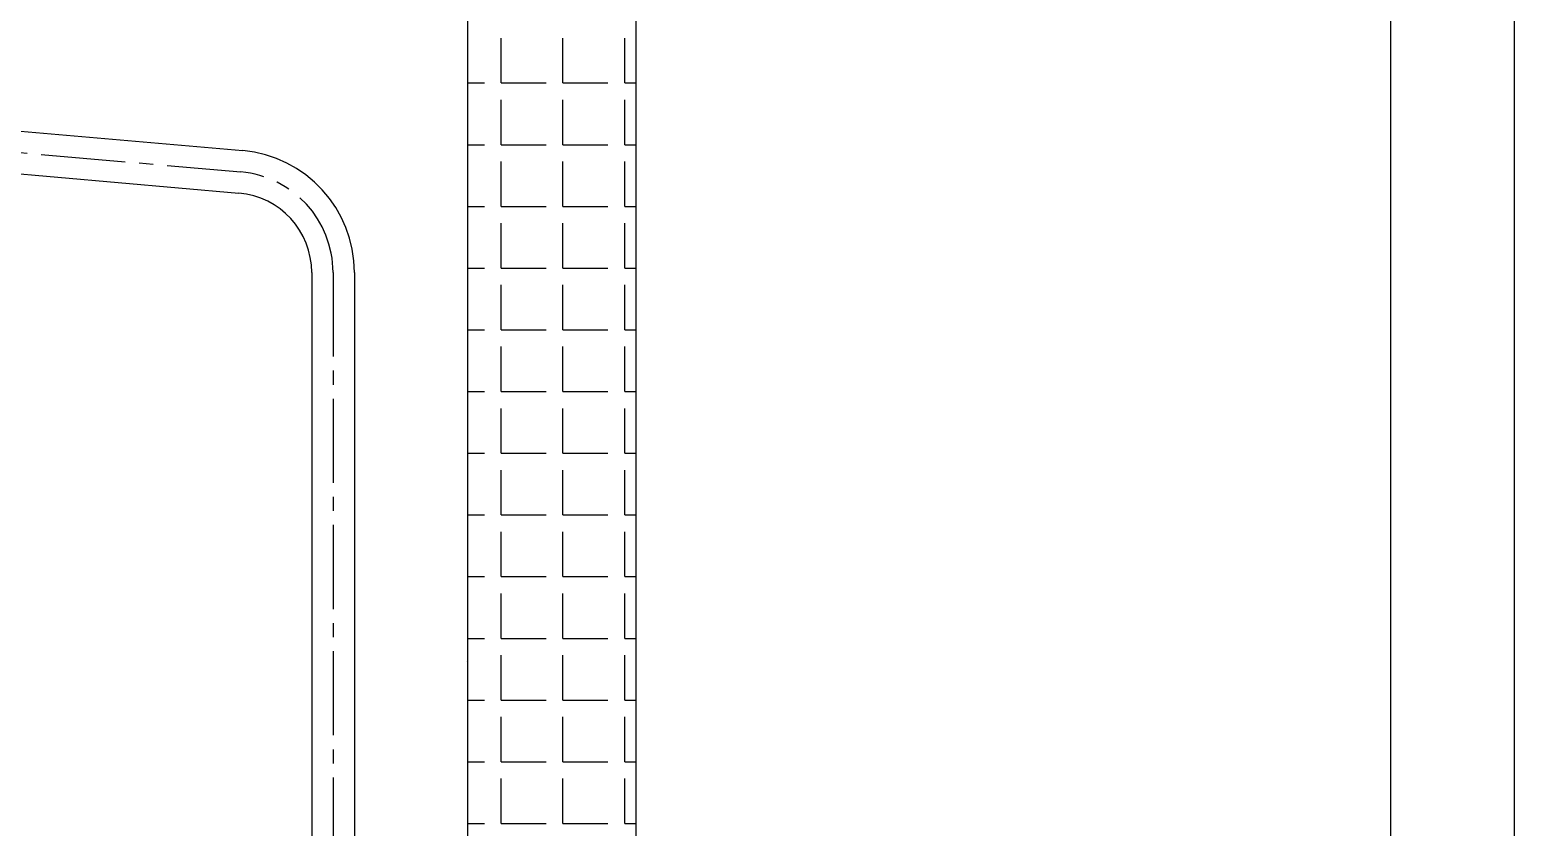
# Model space of a CAD drawing. Header units: millimetres. Extents: x 12827 to 13247, y 6457 to 7051.
# Drawn here: x 13114.4 to 13246.7, y 6745.1 to 6816.2 of the extents above; entities that cross this region are included whole.
import ezdxf

# ---------------------------------------------------------------- set-up
doc = ezdxf.new("R2010")
doc.units = ezdxf.units.MM
doc.header["$LTSCALE"] = 10
doc.linetypes.add('CENTER', pattern=[50.8, 31.75, -6.35, 6.35, -6.35])
doc.linetypes.add('CENTER2', pattern=[1.125, 0.75, -0.125, 0.125, -0.125])
doc.layers.get('0').update_dxf_attribs({"color": 2})
doc.layers.add('1', color=1, linetype='CENTER', lineweight=13)
for name, color, linetype in [('CENTER', 1, 'CENTER2'), ('D', 2, 'Continuous'), ('HT', 3, 'Continuous'), ('W', 7, 'Continuous')]:
    doc.layers.add(name, color=color, linetype=linetype)

msp = doc.modelspace()

# ---------------------------------------------------------------- linework, layer by layer
at = {"color": 4}
msp.add_line((13235.65393, 6470.58481), (13235.65393, 7019.58481), dxfattribs=at)
at = {"layer": '1', "color": 7, "linetype": 'Continuous'}
for centre, start, end in [((13153.37028, 6766.61651), 0, 90), ((13153.37028, 6759.89651), 270, 360)]:
    msp.add_arc(centre, 0.04, start, end, dxfattribs=at)
at = {"layer": 'CENTER', "color": 1}
for p, q in [((13081.79114, 6808.01733), (13133.19468, 6803.51886)), ((13141.41028, 6794.55311), (13141.41028, 6740.71106))]:
    msp.add_line(p, q, dxfattribs=at)
msp.add_arc((13132.41028, 6794.55311), 9, 0, 85, dxfattribs=at)
at = {"layer": 'D'}
msp.add_lwpolyline([(12826.65393, 7050.58481), (13246.65393, 7050.58481), (13246.65393, 6456.58481), (12826.65393, 6456.58481)], close=True, dxfattribs=at)
at = {"layer": 'HT', "ltscale": 0.5}
for p, q in [((13153.41028, 6489.97523), (13153.41028, 6955.47523)), ((13168.41028, 6483.57523), (13168.41028, 6955.47523)), ((13156.39827, 6811.44264), (13156.39827, 6815.44264)), ((13161.89827, 6811.44264), (13161.89827, 6815.44264)), ((13167.39827, 6811.44264), (13167.39827, 6815.44264)), ((13153.41028, 6811.44264), (13154.89827, 6811.44264)), ((13156.39827, 6811.44264), (13160.39827, 6811.44264)), ((13161.89827, 6811.44264), (13165.89827, 6811.44264)), ((13167.39827, 6811.44264), (13168.41028, 6811.44264)), ((13156.39827, 6805.94264), (13156.39827, 6809.94264)), ((13161.89827, 6805.94264), (13161.89827, 6809.94264)), ((13167.39827, 6805.94264), (13167.39827, 6809.94264)), ((13153.41028, 6805.94264), (13154.89827, 6805.94264)), ((13156.39827, 6805.94264), (13160.39827, 6805.94264)), ((13161.89827, 6805.94264), (13165.89827, 6805.94264)), ((13167.39827, 6805.94264), (13168.41028, 6805.94264)), ((13156.39827, 6800.44264), (13156.39827, 6804.44264)), ((13161.89827, 6800.44264), (13161.89827, 6804.44264)), ((13167.39827, 6800.44264), (13167.39827, 6804.44264)), ((13153.41028, 6800.44264), (13154.89827, 6800.44264)), ((13156.39827, 6800.44264), (13160.39827, 6800.44264)), ((13161.89827, 6800.44264), (13165.89827, 6800.44264)), ((13167.39827, 6800.44264), (13168.41028, 6800.44264)), ((13156.39827, 6794.94264), (13156.39827, 6798.94264)), ((13161.89827, 6794.94264), (13161.89827, 6798.94264)), ((13167.39827, 6794.94264), (13167.39827, 6798.94264)), ((13153.41028, 6794.94264), (13154.89827, 6794.94264)), ((13156.39827, 6794.94264), (13160.39827, 6794.94264)), ((13161.89827, 6794.94264), (13165.89827, 6794.94264)), ((13167.39827, 6794.94264), (13168.41028, 6794.94264)), ((13156.39827, 6789.44264), (13156.39827, 6793.44264)), ((13161.89827, 6789.44264), (13161.89827, 6793.44264)), ((13167.39827, 6789.44264), (13167.39827, 6793.44264)), ((13153.41028, 6789.44264), (13154.89827, 6789.44264)), ((13156.39827, 6789.44264), (13160.39827, 6789.44264)), ((13161.89827, 6789.44264), (13165.89827, 6789.44264)), ((13167.39827, 6789.44264), (13168.41028, 6789.44264)), ((13156.39827, 6783.94264), (13156.39827, 6787.94264)), ((13161.89827, 6783.94264), (13161.89827, 6787.94264)), ((13167.39827, 6783.94264), (13167.39827, 6787.94264)), ((13153.41028, 6783.94264), (13154.89827, 6783.94264)), ((13156.39827, 6783.94264), (13160.39827, 6783.94264)), ((13161.89827, 6783.94264), (13165.89827, 6783.94264)), ((13167.39827, 6783.94264), (13168.41028, 6783.94264)), ((13156.39827, 6778.44264), (13156.39827, 6782.44264)), ((13161.89827, 6778.44264), (13161.89827, 6782.44264)), ((13167.39827, 6778.44264), (13167.39827, 6782.44264)), ((13153.41028, 6778.44264), (13154.89827, 6778.44264)), ((13156.39827, 6778.44264), (13160.39827, 6778.44264)), ((13161.89827, 6778.44264), (13165.89827, 6778.44264)), ((13167.39827, 6778.44264), (13168.41028, 6778.44264)), ((13156.39827, 6772.94264), (13156.39827, 6776.94264)), ((13161.89827, 6772.94264), (13161.89827, 6776.94264)), ((13167.39827, 6772.94264), (13167.39827, 6776.94264)), ((13153.41028, 6772.94264), (13154.89827, 6772.94264)), ((13156.39827, 6772.94264), (13160.39827, 6772.94264)), ((13161.89827, 6772.94264), (13165.89827, 6772.94264)), ((13167.39827, 6772.94264), (13168.41028, 6772.94264)), ((13156.39827, 6767.44264), (13156.39827, 6771.44264)), ((13161.89827, 6767.44264), (13161.89827, 6771.44264)), ((13167.39827, 6767.44264), (13167.39827, 6771.44264)), ((13153.41028, 6767.44264), (13154.89827, 6767.44264)), ((13156.39827, 6767.44264), (13160.39827, 6767.44264)), ((13161.89827, 6767.44264), (13165.89827, 6767.44264)), ((13167.39827, 6767.44264), (13168.41028, 6767.44264)), ((13156.39827, 6761.94264), (13156.39827, 6765.94264)), ((13161.89827, 6761.94264), (13161.89827, 6765.94264)), ((13167.39827, 6761.94264), (13167.39827, 6765.94264)), ((13153.41028, 6761.94264), (13154.89827, 6761.94264)), ((13156.39827, 6761.94264), (13160.39827, 6761.94264)), ((13161.89827, 6761.94264), (13165.89827, 6761.94264)), ((13167.39827, 6761.94264), (13168.41028, 6761.94264)), ((13156.39827, 6756.44264), (13156.39827, 6760.44264)), ((13161.89827, 6756.44264), (13161.89827, 6760.44264)), ((13167.39827, 6756.44264), (13167.39827, 6760.44264)), ((13153.41028, 6756.44264), (13154.89827, 6756.44264)), ((13156.39827, 6756.44264), (13160.39827, 6756.44264)), ((13161.89827, 6756.44264), (13165.89827, 6756.44264)), ((13167.39827, 6756.44264), (13168.41028, 6756.44264)), ((13156.39827, 6750.94264), (13156.39827, 6754.94264)), ((13161.89827, 6750.94264), (13161.89827, 6754.94264)), ((13167.39827, 6750.94264), (13167.39827, 6754.94264)), ((13153.41028, 6750.94264), (13154.89827, 6750.94264)), ((13156.39827, 6750.94264), (13160.39827, 6750.94264)), ((13161.89827, 6750.94264), (13165.89827, 6750.94264)), ((13167.39827, 6750.94264), (13168.41028, 6750.94264)), ((13156.39827, 6745.44264), (13156.39827, 6749.44264)), ((13161.89827, 6745.44264), (13161.89827, 6749.44264)), ((13167.39827, 6745.44264), (13167.39827, 6749.44264)), ((13153.41028, 6745.44264), (13154.89827, 6745.44264)), ((13156.39827, 6745.44264), (13160.39827, 6745.44264)), ((13161.89827, 6745.44264), (13165.89827, 6745.44264)), ((13167.39827, 6745.44264), (13168.41028, 6745.44264))]:
    msp.add_line(p, q, dxfattribs=at)
at = {"layer": 'W'}
for p, q in [((13081.95674, 6809.9101), (13133.36027, 6805.41163)), ((13081.62554, 6806.12456), (13133.02908, 6801.62609)), ((13139.51028, 6794.55311), (13139.51028, 6746.07307)), ((13143.31028, 6794.55311), (13143.31028, 6746.07307)), ((13139.51028, 6754.47023), (13139.51028, 6741.79563)), ((13143.31028, 6752.96198), (13143.31028, 6741.79563))]:
    msp.add_line(p, q, dxfattribs=at)
for radius in [10.9, 7.1]:
    msp.add_arc((13132.41028, 6794.55311), radius, 0, 85, dxfattribs=at)

doc.saveas('drawing.dxf')
